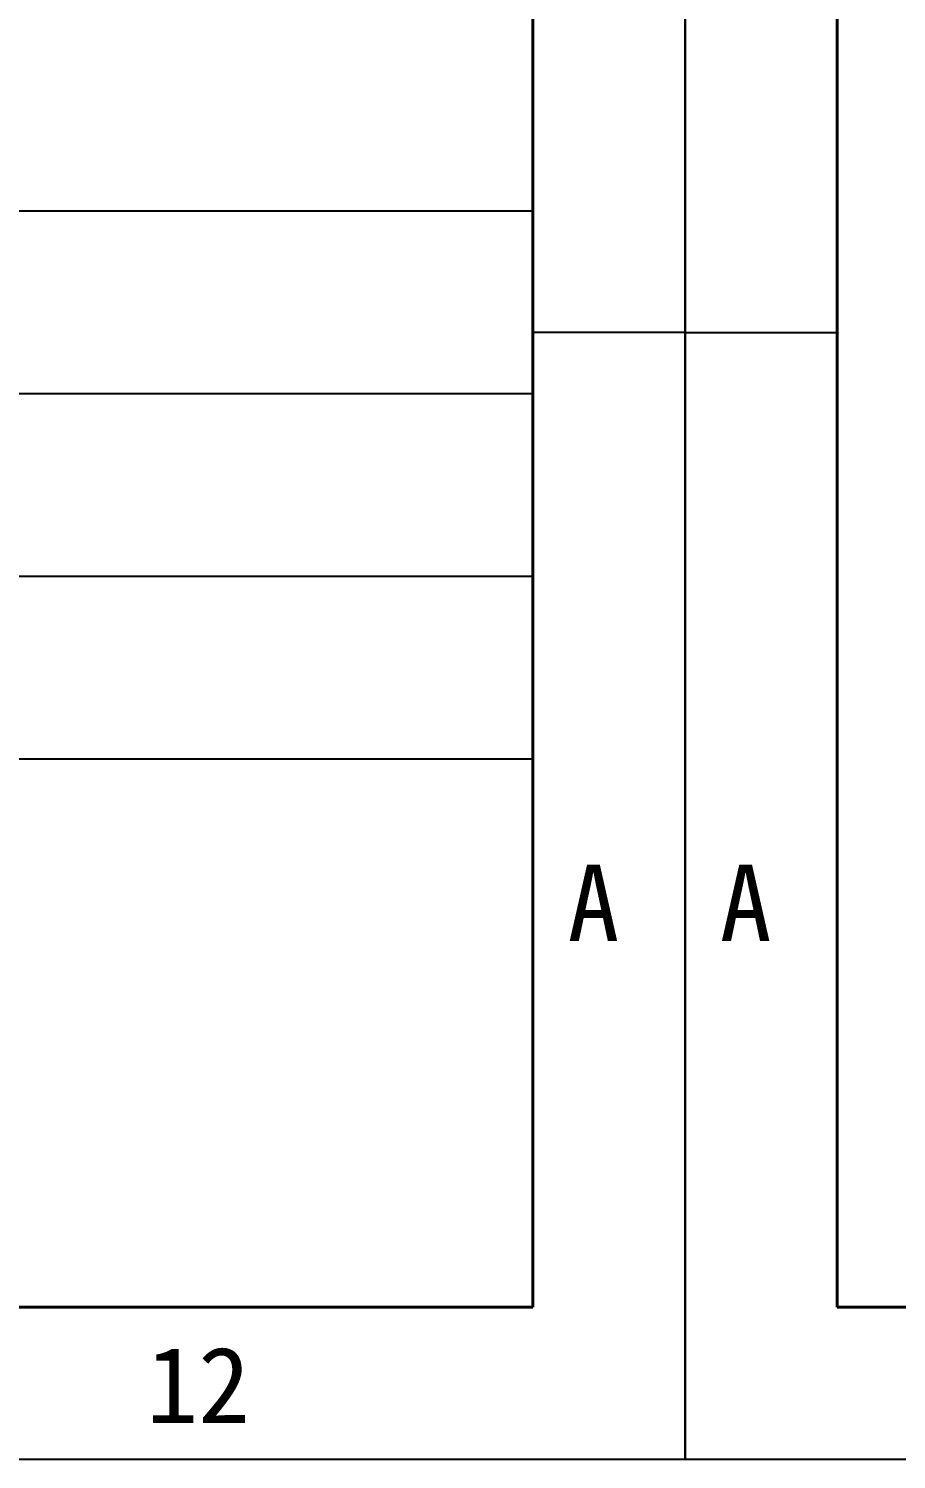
# Model space of a CAD drawing. Header units: millimetres. Extents: x 55614 to 110757, y -66981 to -47484.
# Drawn here: x 81770 to 83641, y -66981 to -63897 of the extents above; entities that cross this region are included whole.
import ezdxf

# ---------------------------------------------------------------- set-up
doc = ezdxf.new("R2010")
doc.units = ezdxf.units.MM
doc.layers.add('FORM', color=7, linetype='Continuous')
doc.layers.add('LY_Partlib2', color=7, linetype='Continuous')
doc.styles.add('KEHUA', font='STFANGSO.TTF')

# ---------------------------------------------------------------- blocks, each defined once
blk = doc.blocks.new('1')
at = {"layer": 'FORM', "color": 8}
for p, q in [((2157.013, 2719.67), (2222.372, 2719.67)), ((2086.627, 2713.637), (2222.372, 2713.637)), ((2086.627, 2707.604), (2222.372, 2707.604)), ((2157.013, 2701.57), (2222.372, 2701.57))]:
    blk.add_line(p, q, dxfattribs=at)
at = {"layer": 'FORM', "color": 4}
for p, q in [((1805.08, 2715.648), (1810.107, 2715.648)), ((2227.4, 2715.648), (2222.372, 2715.648))]:
    blk.add_line(p, q, dxfattribs=at)
at = {"layer": 'FORM', "color": 6}
blk.add_lwpolyline([(1805.08, 2977.084), (2227.4, 2977.084), (2227.4, 2678.443), (1805.08, 2678.443)], close=True, dxfattribs=at)
at = {"layer": 'FORM', "color": 8, "lineweight": 40}
blk.add_lwpolyline([(1810.107, 2683.471), (2222.372, 2683.471), (2222.372, 2972.057), (1810.107, 2972.057)], close=True, dxfattribs=at)
at = {"layer": 'FORM', "color": 4, "style": 'KEHUA'}
for s, p in [('A  ', (1806.225, 2695.561)), ('A  ', (2223.518, 2695.561)), ('12', (2209.607, 2679.642))]:
    blk.add_text(s, height=2.5138, dxfattribs=at).set_placement(p)

msp = doc.modelspace()

# ---------------------------------------------------------------- block references
at = {"layer": 'LY_Partlib2', "xscale": 65.28547535580151, "yscale": 65.28547535580151, "zscale": 65.28547535580151}
for p in [(-62231.106, -241844.639), (-34659.727, -241844.639)]:
    msp.add_blockref('1', p, dxfattribs=at)

doc.saveas('drawing.dxf')
